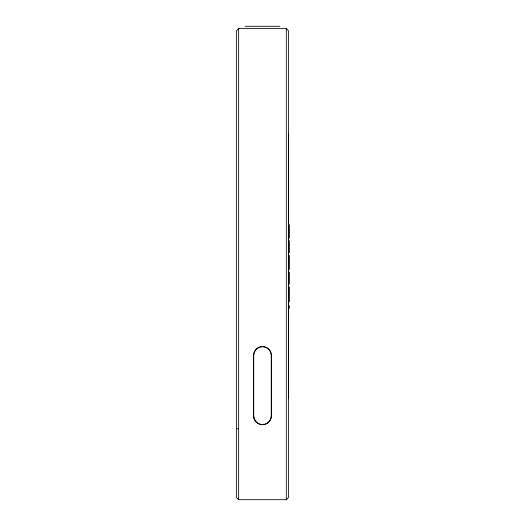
<?xml version="1.0" encoding="UTF-8"?>
<svg xmlns="http://www.w3.org/2000/svg" width="526" height="526" viewBox="0 0 526 526"><rect width="100%" height="100%" fill="white"/><g stroke="black" fill="none" stroke-linecap="round" stroke-linejoin="round"><path stroke-width="0.79" d="M286.328 499.7L288.491 497.537L288.491 30.751L286.328 28.595L238.653 28.595L236.49 30.751L236.49 497.537L238.653 499.7L286.328 499.7L286.328 28.595M245.011 26.3L279.977 26.3M236.49 428.67L238.653 428.769M289.51 224.681L289.51 237.969M289.51 240.75L289.51 252.671M289.51 255.458L289.51 269.437M289.51 272.225L289.51 284.145M289.51 286.986L289.51 301.799M289.51 305.862L289.51 308.229M288.577 133.282L288.577 147.924M288.577 148.891L288.577 157.899M288.577 158.596L288.577 186.487M288.577 187.177L288.577 191.26M288.577 192.082L288.577 217.396M288.577 218.527L288.577 224.839M288.577 226.226L288.577 227.041M288.577 227.6L288.577 231.795M288.577 232.314L288.577 250.455M288.577 250.639L288.577 255.294M288.577 255.445L288.577 259.62M288.577 260.068L288.577 274.572M288.577 275.552L288.577 289.971M288.577 290.523L288.577 293.554M288.577 293.686L288.577 300.727M288.577 301.155L288.577 302.141M288.577 303.318L288.577 304.041M288.577 304.764L288.577 308.926M288.577 309.577L288.577 318.02M288.577 318.355L288.577 322.826M288.577 323.155L288.577 332.767M288.577 333.076L288.577 342.945M288.577 343.452L288.577 367.976M288.577 368.312L288.577 377.523M288.577 378.201L288.577 393.047M288.577 393.211L288.577 398.721M238.653 28.595L238.653 499.7M271.429 415.79L271.429 355.477A8.942 8.942 0 0 0 262.494 346.542A8.942 8.942 0 0 0 253.552 355.477L253.552 415.79A8.942 8.942 0 0 0 262.494 424.725A8.942 8.942 0 0 0 271.429 415.79M271.265 415.777L271.265 355.491A8.778 8.778 0 0 0 262.494 346.706A8.778 8.778 0 0 0 253.716 355.491L253.723 415.777A8.778 8.778 0 0 0 262.494 424.561A8.778 8.778 0 0 0 271.265 415.777"/></g></svg>
